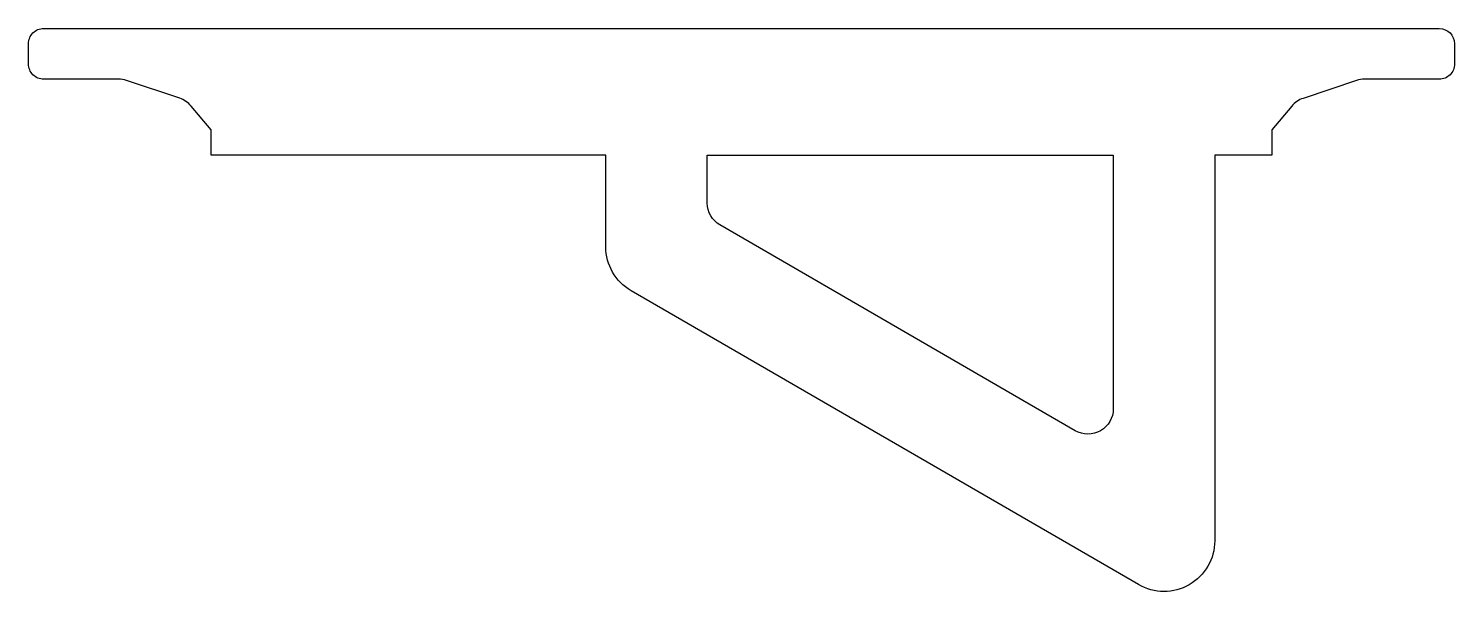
# Model space of a CAD drawing. Extents: x 720.2 to 748.3, y 664.7 to 675.8.
import ezdxf

# ---------------------------------------------------------------- set-up
doc = ezdxf.new("R2010")
doc.units = 0
doc.layers.add('ADAPTÖR', color=1, linetype='CONTINUOUS')

msp = doc.modelspace()

# ---------------------------------------------------------------- linework, layer by layer
at = {"layer": 'ADAPTÖR', "color": 0}
for points in [[(731.56, 671.468), (731.56, 673.273), (723.785, 673.273), (723.785, 673.773), (723.389, 674.244, 0.13835), (723.164, 674.397), (722.112, 674.747, 0.080612), (721.954, 674.773), (720.484, 674.773, -0.414214), (720.184, 675.073), (720.184, 675.473, -0.414215), (720.484, 675.773), (747.985, 675.773, -0.414213), (748.285, 675.473), (748.285, 675.073, -0.414214), (747.985, 674.773), (746.514, 674.773, 0.080612), (746.356, 674.747), (745.304, 674.396, 0.138275), (745.079, 674.244), (744.683, 673.773), (744.683, 673.273), (743.56, 673.273), (743.56, 665.672, -0.577906), (742.059, 664.807), (732.059, 670.602, -0.267502)], [(733.56, 672.332), (733.56, 673.273), (741.56, 673.273), (741.56, 668.275, -0.577906), (740.81, 667.842), (733.81, 671.899, -0.267502)]]:
    msp.add_lwpolyline(points, format="xyb", close=True, dxfattribs=at)

doc.saveas('drawing.dxf')
